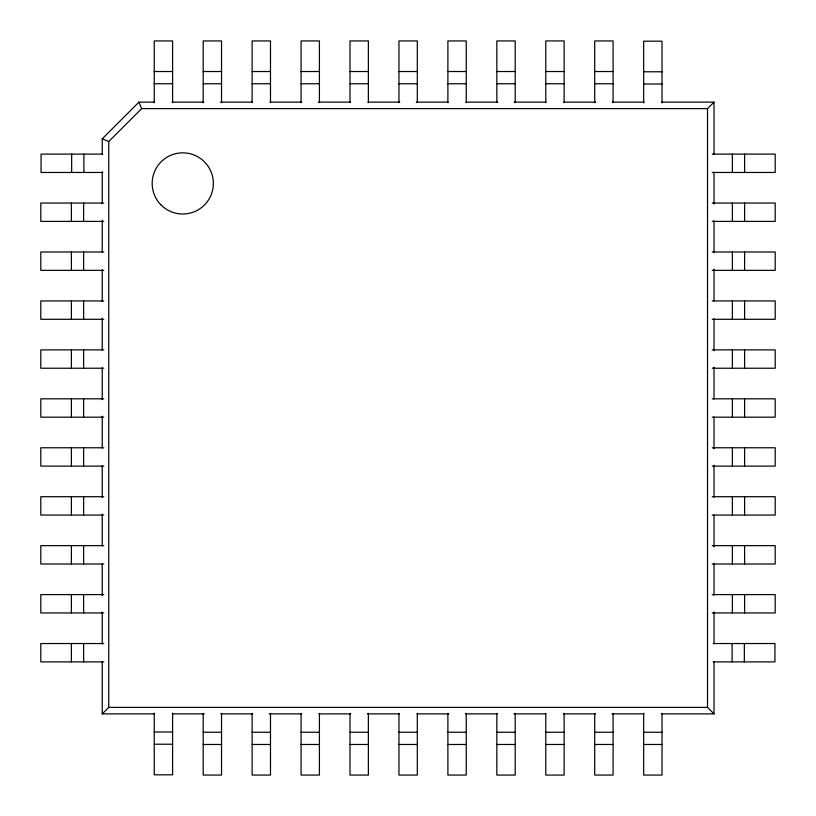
<?xml version="1.0" encoding="UTF-8"?>
<svg xmlns="http://www.w3.org/2000/svg" width="816" height="816" viewBox="0 0 816 816"><rect width="100%" height="100%" fill="white"/><g stroke="black" fill="none" stroke-linecap="round" stroke-linejoin="round"><path stroke-width="1.22" d="M154.244 713.092L154.244 774.812L172.594 774.812L172.594 713.092M154.244 102.653L154.244 40.933L172.594 40.933L172.594 102.653M203.184 713.347L203.184 775.067L221.534 775.067L221.534 713.347M203.184 102.653L203.184 40.933L221.534 40.933L221.534 102.653M252.124 713.347L252.124 775.067L270.484 775.067L270.484 713.347M252.124 102.653L252.124 40.933L270.484 40.933L270.484 102.653M301.073 713.347L301.073 775.067L319.423 775.067L319.423 713.347M301.073 102.653L301.073 40.933L319.423 40.933L319.423 102.653M350.013 713.347L350.013 775.067L368.363 775.067L368.363 713.347M350.013 102.653L350.013 40.933L368.363 40.933L368.363 102.653M398.953 713.347L398.953 775.067L417.302 775.067L417.302 713.347M398.953 102.653L398.953 40.933L417.302 40.933L417.302 102.653M447.892 713.347L447.892 775.067L466.252 775.067L466.252 713.347M447.892 102.653L447.892 40.933L466.252 40.933L466.252 102.653M496.842 713.347L496.842 775.067L515.192 775.067L515.192 713.347M496.842 102.653L496.842 40.933L515.192 40.933L515.192 102.653M545.782 713.347L545.782 775.067L564.131 775.067L564.131 713.347M545.782 102.653L545.782 40.933L564.131 40.933L564.131 102.653M594.721 713.347L594.721 775.067L613.081 775.067L613.081 713.347M594.721 102.653L594.721 40.933L613.081 40.933L613.081 102.653M643.671 713.347L643.671 775.067L662.021 775.067L662.021 713.347M643.671 102.908L643.671 41.188L662.021 41.188L662.021 102.908M732.115 661.888L732.115 643.538M732.37 612.949L732.37 594.589M732.37 564.009L732.37 545.649M732.37 515.059L732.37 496.709M732.37 466.12L732.37 447.77M732.37 417.18L732.37 398.82M732.37 368.23L732.37 349.88M732.37 319.291L732.37 300.941M732.37 270.351L732.37 251.991M732.37 221.411L732.37 203.051M732.37 172.462L732.37 154.112M744.345 661.888L744.345 643.538M744.61 612.949L744.61 594.589M744.61 564.009L744.61 545.649M744.61 515.059L744.61 496.709M744.61 466.12L744.61 447.77M744.61 417.18L744.61 398.82M744.61 368.23L744.61 349.88M744.61 319.291L744.61 300.941M744.61 270.351L744.61 251.991M744.61 221.411L744.61 203.051M744.61 172.462L744.61 154.112M102.235 154.081L102.235 138.812L138.944 102.112L154.214 102.112M102.235 661.725L102.235 713.888L108.742 707.39L108.742 141.505L141.637 108.61L707.523 108.61L714.02 102.112L661.858 102.112M154.244 71.522L172.594 71.522M203.184 71.522L221.534 71.522M252.124 71.522L270.484 71.522M301.073 71.522L319.423 71.522M350.013 71.522L368.363 71.522M398.953 71.522L417.302 71.522M447.892 71.522L466.252 71.522M496.842 71.522L515.192 71.522M545.782 71.522L564.131 71.522M594.721 71.522L613.081 71.522M643.671 71.777L662.021 71.777M154.244 83.752L172.594 83.752M203.184 83.752L221.534 83.752M252.124 83.752L270.484 83.752M301.073 83.752L319.423 83.752M350.013 83.752L368.363 83.752M398.953 83.752L417.302 83.752M447.892 83.752L466.252 83.752M496.842 83.752L515.192 83.752M545.782 83.752L564.131 83.752M594.721 83.752L613.081 83.752M643.671 84.017L662.021 84.017M172.023 102.112L203.837 102.112M220.371 102.112L252.185 102.112M269.994 102.112L301.798 102.112M318.342 102.112L350.146 102.112M367.955 102.112L399.769 102.112M416.303 102.112L448.117 102.112M465.926 102.112L497.729 102.112M514.274 102.112L546.077 102.112M563.887 102.112L595.7 102.112M612.235 102.112L644.048 102.112M102.775 154.112L41.065 154.112L41.065 172.462L102.775 172.462M712.225 154.112L775.2 154.112L775.2 172.462L712.225 172.462M103.775 203.051L40.8 203.051L40.8 221.411L103.775 221.411M712.225 203.051L775.2 203.051L775.2 221.411L712.225 221.411M103.775 251.991L40.8 251.991L40.8 270.351L103.775 270.351M712.225 251.991L775.2 251.991L775.2 270.351L712.225 270.351M103.775 300.941L40.8 300.941L40.8 319.291L103.775 319.291M712.225 300.941L775.2 300.941L775.2 319.291L712.225 319.291M103.775 349.88L40.8 349.88L40.8 368.23L103.775 368.23M712.225 349.88L775.2 349.88L775.2 368.23L712.225 368.23M103.775 398.82L40.8 398.82L40.8 417.18L103.775 417.18M712.225 398.82L775.2 398.82L775.2 417.18L712.225 417.18M103.775 447.77L40.8 447.77L40.8 466.12L103.775 466.12M712.225 447.77L775.2 447.77L775.2 466.12L712.225 466.12M103.775 496.709L40.8 496.709L40.8 515.059L103.775 515.059M712.225 496.709L775.2 496.709L775.2 515.059L712.225 515.059M103.775 545.649L40.8 545.649L40.8 564.009L103.775 564.009M712.225 545.649L775.2 545.649L775.2 564.009L712.225 564.009M103.775 594.589L40.8 594.589L40.8 612.949L103.775 612.949M712.225 594.589L775.2 594.589L775.2 612.949L712.225 612.949M103.775 643.538L40.8 643.538L40.8 661.888L103.775 661.888M713.225 643.538L774.935 643.538L774.935 661.888L713.225 661.888M108.742 707.39L707.523 707.39L714.02 713.888L714.02 661.633M102.235 713.888L154.499 713.888M172.339 713.888L204.204 713.888M220.769 713.888L252.634 713.888M269.209 713.888L301.073 713.888M318.913 713.888L350.778 713.888M367.343 713.888L399.208 713.888M417.047 713.888L448.912 713.888M465.487 713.888L497.352 713.888M513.917 713.888L545.782 713.888M563.621 713.888L595.486 713.888M612.061 713.888L643.926 713.888M661.766 713.888L714.02 713.888M154.244 731.983L172.594 731.983M203.184 732.248L221.534 732.248M252.124 732.248L270.484 732.248M301.073 732.248L319.423 732.248M350.013 732.248L368.363 732.248M398.953 732.248L417.302 732.248M447.892 732.248L466.252 732.248M496.842 732.248L515.192 732.248M545.782 732.248L564.131 732.248M594.721 732.248L613.081 732.248M643.671 732.248L662.021 732.248M154.244 744.223L172.594 744.223M203.184 744.478L221.534 744.478M252.124 744.478L270.484 744.478M301.073 744.478L319.423 744.478M350.013 744.478L368.363 744.478M398.953 744.478L417.302 744.478M447.892 744.478L466.252 744.478M496.842 744.478L515.192 744.478M545.782 744.478L564.131 744.478M594.721 744.478L613.081 744.478M643.671 744.478L662.021 744.478M102.235 138.812L108.742 141.505M138.944 102.112L141.637 108.61M714.02 102.112L714.02 154.367M714.02 172.207L714.02 204.071M714.02 220.646L714.02 252.501M714.02 269.076L714.02 300.941M714.02 318.781L714.02 350.645M714.02 367.21L714.02 399.075M714.02 416.925L714.02 448.79M714.02 465.355L714.02 497.219M714.02 515.059L714.02 546.924M714.02 563.499L714.02 595.354M714.02 611.929L714.02 643.793M707.523 108.61L707.523 707.39M102.235 171.89L102.235 203.704M102.235 220.238L102.235 252.052M102.235 269.861L102.235 301.665M102.235 318.209L102.235 350.013M102.235 367.832L102.235 399.636M102.235 416.17L102.235 447.984M102.235 465.793L102.235 497.597M102.235 514.141L102.235 545.945M102.235 563.764L102.235 595.568M102.235 612.112L102.235 643.916M83.885 154.112L83.885 172.462M83.63 203.051L83.63 221.411M83.63 251.991L83.63 270.351M83.63 300.941L83.63 319.291M83.63 349.88L83.63 368.23M83.63 398.82L83.63 417.18M83.63 447.77L83.63 466.12M83.63 496.709L83.63 515.059M83.63 545.649L83.63 564.009M83.63 594.589L83.63 612.949M83.63 643.538L83.63 661.888M71.655 154.112L71.655 172.462M71.39 203.051L71.39 221.411M71.39 251.991L71.39 270.351M71.39 300.941L71.39 319.291M71.39 349.88L71.39 368.23M71.39 398.82L71.39 417.18M71.39 447.77L71.39 466.12M71.39 496.709L71.39 515.059M71.39 545.649L71.39 564.009M71.39 594.589L71.39 612.949M71.39 643.538L71.39 661.888M161.14 205.061A30.59 30.59 0 0 0 212.313 191.342A30.59 30.59 0 0 0 174.848 153.877A30.59 30.59 0 0 0 161.14 205.061"/></g></svg>
